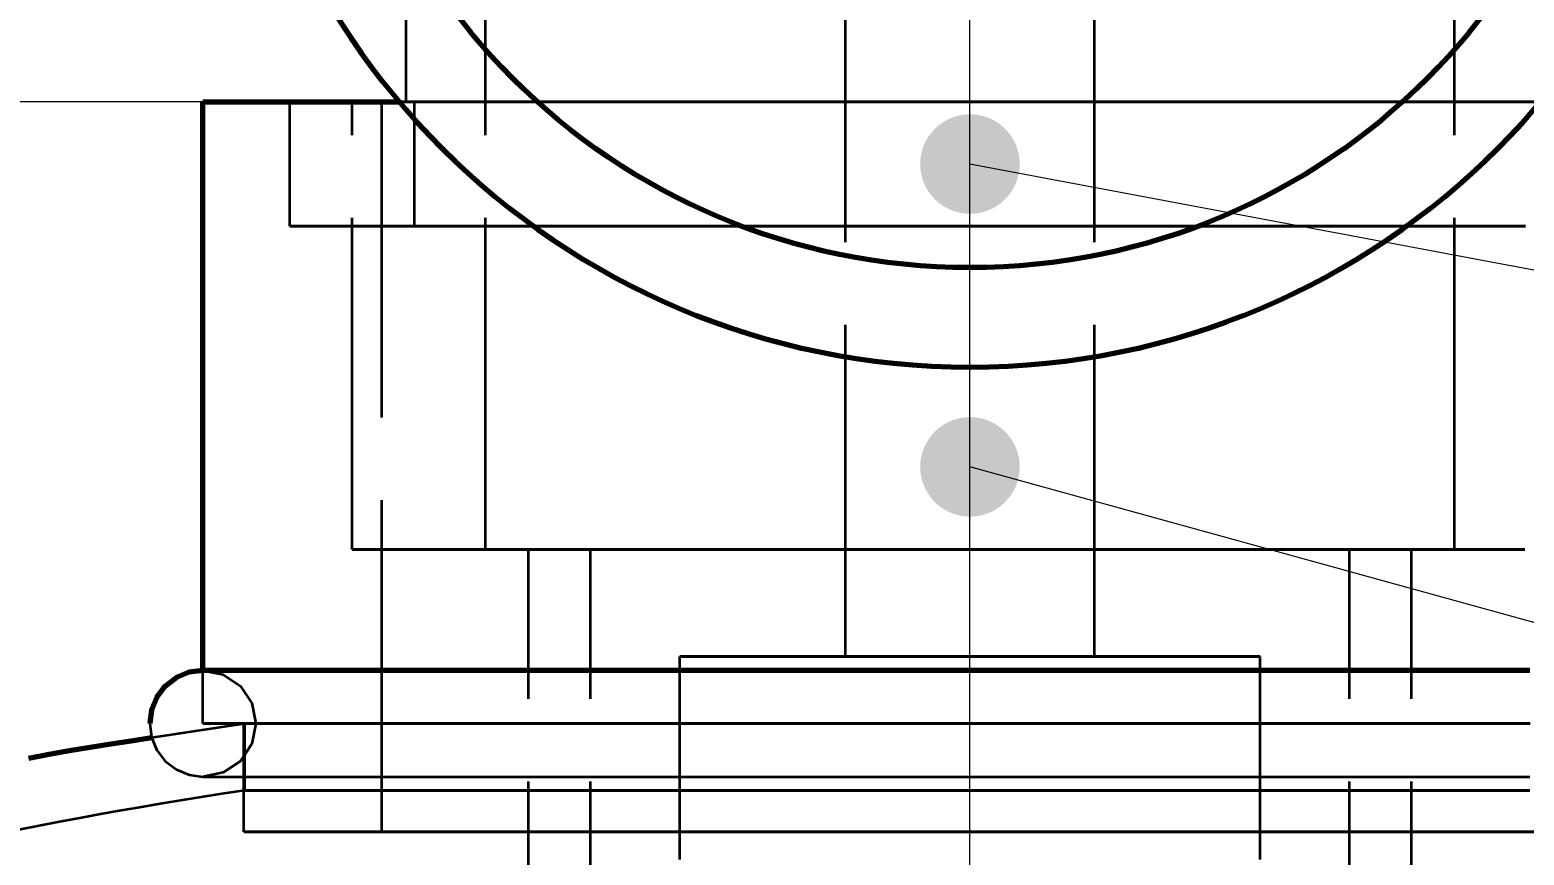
# Model space of a CAD drawing. Header units: millimetres. Extents: x 0 to 2382, y 0 to 420.
# Drawn here: x 147.84 to 165.85, y 339.13 to 349.09 of the extents above; entities that cross this region are included whole.
import ezdxf

# ---------------------------------------------------------------- set-up
doc = ezdxf.new("R2010")
doc.units = ezdxf.units.MM
doc.linetypes.add('IRAM-E-TRAZOS', pattern=[5, 4, -1])
doc.linetypes.add('IRAM-F-TRAZO-PUNTO', pattern=[20, 15, -2, 1, -2])
for name, color, linetype, lineweight in [('01-VISIBLE', 7, 'CONTINUOUS', 70), ('02-OCULTA', 4, 'IRAM-E-TRAZOS', 35), ('03-EJE', 1, 'IRAM-F-TRAZO-PUNTO', 18), ('04-COTA', 3, 'CONTINUOUS', 18), ('08-FINA', 5, 'CONTINUOUS', 18)]:
    doc.layers.add(name, color=color, linetype=linetype, lineweight=lineweight)
doc.styles.add('ISO3098', font='isocpeur.ttf')
doc.dimstyles.new('FLAMA-IRAM', dxfattribs={"dimtxt": 3.5, "dimasz": 3.5, "dimexe": 2, "dimexo": 1.5, "dimgap": 1, "dimtad": 1, "dimdec": 1, "dimtxsty": 'ISO3098', "dimblk": 'IRAM_FLECHA', "dimblk1": 'IRAM_FLECHA', "dimblk2": 'IRAM_FLECHA', "dimcen": 2.5, "dimclrd": 256, "dimclre": 256, "dimclrt": 256, "dimazin": 3, "dimtfac": 1, "dimtmove": 0, "dimatfit": 3, "dimlwd": 18, "dimlwe": 18})

# ---------------------------------------------------------------- blocks, each defined once
blk = doc.blocks.new('IRAM_FLECHA')
blk.add_solid([(0, 0), (-1, 0.125), (-1, -0.125)])

msp = doc.modelspace()

# ---------------------------------------------------------------- hatches: boundary and pattern name
at = {"layer": '08-FINA'}
h = msp.add_hatch(color=7, dxfattribs=at)
h.dxf.hatch_style = 1
edge = h.paths.add_edge_path()
edge.add_arc((159.172, 347.471), 0.6, 0, 360)
h = msp.add_hatch(color=7, dxfattribs=at)
h.dxf.hatch_style = 1
edge = h.paths.add_edge_path()
edge.add_arc((159.172, 343.818), 0.6, 0, 360)

# ---------------------------------------------------------------- linework, layer by layer
at = {"layer": '01-VISIBLE'}
msp.add_line((149.922, 341.361), (149.922, 348.221), dxfattribs=at)
for points in [[(149.922, 348.221), (150.185, 348.221), (150.448, 348.221), (150.711, 348.221), (150.974, 348.221), (151.237, 348.221), (151.5, 348.221), (151.764, 348.221), (152.027, 348.221), (152.29, 348.221)], [(149.922, 341.361), (149.756, 341.34), (149.602, 341.276), (149.469, 341.174), (149.367, 341.041), (149.303, 340.887), (149.282, 340.721)], [(149.922, 341.361), (149.922, 341.361), (149.922, 341.361), (149.922, 341.361), (149.922, 341.361), (149.922, 341.361), (149.922, 341.361)], [(165.922, 341.361), (165.672, 341.361), (165.422, 341.361), (165.172, 341.361), (164.922, 341.361), (164.672, 341.361), (164.422, 341.361), (164.172, 341.361), (163.922, 341.361), (163.672, 341.361), (163.422, 341.361), (163.172, 341.361), (162.922, 341.361), (162.672, 341.361), (162.422, 341.361), (162.172, 341.361), (161.922, 341.361), (161.672, 341.361), (161.422, 341.361), (161.172, 341.361), (160.922, 341.361), (160.672, 341.361), (160.422, 341.361), (160.172, 341.361), (159.922, 341.361), (159.672, 341.361), (159.422, 341.361), (159.172, 341.361), (158.922, 341.361), (158.672, 341.361), (158.422, 341.361), (158.172, 341.361), (157.922, 341.361), (157.672, 341.361), (157.422, 341.361), (157.172, 341.361), (156.922, 341.361), (156.672, 341.361), (156.422, 341.361), (156.172, 341.361), (155.922, 341.361), (155.672, 341.361), (155.422, 341.361), (155.172, 341.361), (154.922, 341.361), (154.672, 341.361), (154.422, 341.361), (154.172, 341.361), (153.922, 341.361), (153.672, 341.361), (153.422, 341.361), (153.172, 341.361), (152.922, 341.361), (152.672, 341.361), (152.422, 341.361), (152.172, 341.361), (151.922, 341.361), (151.672, 341.361), (151.422, 341.361), (151.172, 341.361), (150.922, 341.361), (150.672, 341.361), (150.422, 341.361), (150.172, 341.361), (149.922, 341.361)], [(147.823, 340.305), (148.069, 340.353), (148.315, 340.396), (148.562, 340.437), (148.81, 340.476), (149.057, 340.515), (149.304, 340.553)]]:
    msp.add_lwpolyline(points, dxfattribs=at)
msp.add_circle((159.172, 354.021), 7.8, dxfattribs=at)
for start, end in [(90, -90), (-90, 90)]:
    msp.add_arc((159.172, 354.021), 9, start, end, dxfattribs=at)
at = {"layer": '02-OCULTA'}
for p, q in [((157.672, 341.53), (157.672, 356.88)), ((160.672, 341.53), (160.672, 356.88)), ((152.372, 348.221), (152.372, 350.271)), ((153.328, 348.221), (153.328, 350.271)), ((165.016, 348.221), (165.016, 350.271)), ((150.972, 346.721), (150.972, 348.221)), ((151.722, 342.821), (151.722, 348.221)), ((152.078, 339.415), (152.078, 348.221)), ((152.472, 346.721), (152.472, 348.221)), ((153.328, 342.821), (153.328, 348.221)), ((165.016, 342.821), (165.016, 348.221)), ((153.847, 166.021), (153.847, 342.821)), ((154.597, 166.021), (154.597, 342.821)), ((163.747, 166.021), (163.747, 342.821)), ((164.497, 166.021), (164.497, 342.821)), ((155.672, 339.08), (155.672, 341.53)), ((162.672, 339.08), (162.672, 341.53)), ((149.922, 340.721), (149.922, 341.361)), ((150.417, 339.415), (150.417, 340.721)), ((150.422, 340.721), (150.422, 339.915))]:
    msp.add_line(p, q, dxfattribs=at)
for points in [[(165.922, 348.221), (165.672, 348.221), (165.422, 348.221), (165.172, 348.221), (164.922, 348.221), (164.672, 348.221), (164.422, 348.221), (164.172, 348.221), (163.922, 348.221), (163.672, 348.221), (163.422, 348.221), (163.172, 348.221), (162.922, 348.221), (162.672, 348.221), (162.422, 348.221), (162.172, 348.221), (161.922, 348.221), (161.672, 348.221), (161.422, 348.221), (161.172, 348.221), (160.922, 348.221), (160.672, 348.221), (160.422, 348.221), (160.172, 348.221), (159.922, 348.221), (159.672, 348.221), (159.422, 348.221), (159.172, 348.221), (158.922, 348.221), (158.672, 348.221), (158.422, 348.221), (158.172, 348.221), (157.922, 348.221), (157.672, 348.221), (157.422, 348.221), (157.172, 348.221), (156.922, 348.221), (156.672, 348.221), (156.422, 348.221), (156.172, 348.221), (155.922, 348.221), (155.672, 348.221), (155.422, 348.221), (155.172, 348.221), (154.922, 348.221), (154.672, 348.221), (154.422, 348.221), (154.172, 348.221), (153.922, 348.221), (153.672, 348.221), (153.422, 348.221), (153.172, 348.221), (152.922, 348.221), (152.672, 348.221), (152.422, 348.221), (152.172, 348.221), (151.922, 348.221), (151.672, 348.221), (151.422, 348.221), (151.172, 348.221), (150.922, 348.221), (150.672, 348.221), (150.422, 348.221), (150.172, 348.221), (149.922, 348.221)], [(165.858, 348.221), (165.606, 348.221), (165.353, 348.221), (165.101, 348.221), (164.849, 348.221), (164.596, 348.221), (164.344, 348.221), (164.092, 348.221), (163.839, 348.221), (163.587, 348.221), (163.335, 348.221), (163.082, 348.221), (162.83, 348.221), (162.578, 348.221), (162.326, 348.221), (162.073, 348.221), (161.821, 348.221), (161.569, 348.221), (161.316, 348.221), (161.064, 348.221), (160.812, 348.221), (160.559, 348.221), (160.307, 348.221), (160.055, 348.221), (159.802, 348.221), (159.55, 348.221), (159.298, 348.221), (159.046, 348.221), (158.793, 348.221), (158.541, 348.221), (158.289, 348.221), (158.036, 348.221), (157.784, 348.221), (157.532, 348.221), (157.279, 348.221), (157.027, 348.221), (156.775, 348.221), (156.522, 348.221), (156.27, 348.221), (156.018, 348.221), (155.766, 348.221), (155.513, 348.221), (155.261, 348.221), (155.009, 348.221), (154.756, 348.221), (154.504, 348.221), (154.252, 348.221), (153.999, 348.221), (153.747, 348.221), (153.495, 348.221), (153.242, 348.221), (152.99, 348.221), (152.738, 348.221), (152.486, 348.221), (152.233, 348.221), (151.981, 348.221), (151.729, 348.221), (151.476, 348.221), (151.224, 348.221), (150.972, 348.221)], [(150.972, 348.221), (151.224, 348.221), (151.476, 348.221), (151.729, 348.221), (151.981, 348.221), (152.233, 348.221), (152.486, 348.221), (152.738, 348.221), (152.99, 348.221), (153.242, 348.221), (153.495, 348.221), (153.747, 348.221), (153.999, 348.221), (154.252, 348.221), (154.504, 348.221), (154.756, 348.221), (155.009, 348.221), (155.261, 348.221), (155.513, 348.221), (155.766, 348.221), (156.018, 348.221), (156.27, 348.221), (156.522, 348.221), (156.775, 348.221), (157.027, 348.221), (157.279, 348.221), (157.532, 348.221), (157.784, 348.221), (158.036, 348.221), (158.289, 348.221), (158.541, 348.221), (158.793, 348.221), (159.046, 348.221), (159.298, 348.221), (159.55, 348.221), (159.802, 348.221), (160.055, 348.221), (160.307, 348.221), (160.559, 348.221), (160.812, 348.221), (161.064, 348.221), (161.316, 348.221), (161.569, 348.221), (161.821, 348.221), (162.073, 348.221), (162.326, 348.221), (162.578, 348.221), (162.83, 348.221), (163.082, 348.221), (163.335, 348.221), (163.587, 348.221), (163.839, 348.221), (164.092, 348.221), (164.344, 348.221), (164.596, 348.221), (164.849, 348.221), (165.101, 348.221), (165.353, 348.221), (165.606, 348.221), (165.858, 348.221)], [(165.864, 348.221), (165.611, 348.221), (165.359, 348.221), (165.106, 348.221), (164.854, 348.221), (164.601, 348.221), (164.349, 348.221), (164.096, 348.221), (163.844, 348.221), (163.591, 348.221), (163.339, 348.221), (163.086, 348.221), (162.834, 348.221), (162.581, 348.221), (162.328, 348.221), (162.076, 348.221), (161.823, 348.221), (161.571, 348.221), (161.318, 348.221), (161.066, 348.221), (160.813, 348.221), (160.561, 348.221), (160.308, 348.221), (160.056, 348.221), (159.803, 348.221), (159.55, 348.221), (159.298, 348.221), (159.045, 348.221), (158.793, 348.221), (158.54, 348.221), (158.288, 348.221), (158.035, 348.221), (157.783, 348.221), (157.53, 348.221), (157.278, 348.221), (157.025, 348.221), (156.773, 348.221), (156.52, 348.221), (156.267, 348.221), (156.015, 348.221), (155.762, 348.221), (155.51, 348.221), (155.257, 348.221), (155.005, 348.221), (154.752, 348.221), (154.5, 348.221), (154.247, 348.221), (153.995, 348.221), (153.742, 348.221), (153.489, 348.221), (153.237, 348.221), (152.984, 348.221), (152.732, 348.221), (152.479, 348.221), (152.227, 348.221), (151.974, 348.221), (151.722, 348.221)], [(151.722, 348.221), (151.974, 348.221), (152.227, 348.221), (152.479, 348.221), (152.732, 348.221), (152.984, 348.221), (153.237, 348.221), (153.489, 348.221), (153.742, 348.221), (153.995, 348.221), (154.247, 348.221), (154.5, 348.221), (154.752, 348.221), (155.005, 348.221), (155.257, 348.221), (155.51, 348.221), (155.762, 348.221), (156.015, 348.221), (156.267, 348.221), (156.52, 348.221), (156.773, 348.221), (157.025, 348.221), (157.278, 348.221), (157.53, 348.221), (157.783, 348.221), (158.035, 348.221), (158.288, 348.221), (158.54, 348.221), (158.793, 348.221), (159.045, 348.221), (159.298, 348.221), (159.55, 348.221), (159.803, 348.221), (160.056, 348.221), (160.308, 348.221), (160.561, 348.221), (160.813, 348.221), (161.066, 348.221), (161.318, 348.221), (161.571, 348.221), (161.823, 348.221), (162.076, 348.221), (162.328, 348.221), (162.581, 348.221), (162.834, 348.221), (163.086, 348.221), (163.339, 348.221), (163.591, 348.221), (163.844, 348.221), (164.096, 348.221), (164.349, 348.221), (164.601, 348.221), (164.854, 348.221), (165.106, 348.221), (165.359, 348.221), (165.611, 348.221), (165.864, 348.221)], [(166.012, 348.221), (165.759, 348.221), (165.506, 348.221), (165.252, 348.221), (164.999, 348.221), (164.746, 348.221), (164.492, 348.221), (164.239, 348.221), (163.985, 348.221), (163.732, 348.221), (163.479, 348.221), (163.225, 348.221), (162.972, 348.221), (162.719, 348.221), (162.465, 348.221), (162.212, 348.221), (161.959, 348.221), (161.705, 348.221), (161.452, 348.221), (161.199, 348.221), (160.945, 348.221), (160.692, 348.221), (160.438, 348.221), (160.185, 348.221), (159.932, 348.221), (159.678, 348.221), (159.425, 348.221), (159.172, 348.221), (158.918, 348.221), (158.665, 348.221), (158.412, 348.221), (158.158, 348.221), (157.905, 348.221), (157.652, 348.221), (157.398, 348.221), (157.145, 348.221), (156.891, 348.221), (156.638, 348.221), (156.385, 348.221), (156.131, 348.221), (155.878, 348.221), (155.625, 348.221), (155.371, 348.221), (155.118, 348.221), (154.865, 348.221), (154.611, 348.221), (154.358, 348.221), (154.105, 348.221), (153.851, 348.221), (153.598, 348.221), (153.344, 348.221), (153.091, 348.221), (152.838, 348.221), (152.584, 348.221), (152.331, 348.221), (152.078, 348.221)], [(152.078, 348.221), (152.331, 348.221), (152.584, 348.221), (152.838, 348.221), (153.091, 348.221), (153.344, 348.221), (153.598, 348.221), (153.851, 348.221), (154.105, 348.221), (154.358, 348.221), (154.611, 348.221), (154.865, 348.221), (155.118, 348.221), (155.371, 348.221), (155.625, 348.221), (155.878, 348.221), (156.131, 348.221), (156.385, 348.221), (156.638, 348.221), (156.891, 348.221), (157.145, 348.221), (157.398, 348.221), (157.652, 348.221), (157.905, 348.221), (158.158, 348.221), (158.412, 348.221), (158.665, 348.221), (158.918, 348.221), (159.172, 348.221), (159.425, 348.221), (159.678, 348.221), (159.932, 348.221), (160.185, 348.221), (160.438, 348.221), (160.692, 348.221), (160.945, 348.221), (161.199, 348.221), (161.452, 348.221), (161.705, 348.221), (161.959, 348.221), (162.212, 348.221), (162.465, 348.221), (162.719, 348.221), (162.972, 348.221), (163.225, 348.221), (163.479, 348.221), (163.732, 348.221), (163.985, 348.221), (164.239, 348.221), (164.492, 348.221), (164.746, 348.221), (164.999, 348.221), (165.252, 348.221), (165.506, 348.221), (165.759, 348.221), (166.012, 348.221)], [(152.29, 348.221), (152.54, 348.221), (152.79, 348.221), (153.041, 348.221), (153.291, 348.221), (153.541, 348.221), (153.791, 348.221), (154.042, 348.221), (154.292, 348.221), (154.542, 348.221), (154.792, 348.221), (155.043, 348.221), (155.293, 348.221), (155.543, 348.221), (155.793, 348.221), (156.044, 348.221), (156.294, 348.221), (156.544, 348.221), (156.794, 348.221), (157.045, 348.221), (157.295, 348.221), (157.545, 348.221), (157.795, 348.221), (158.046, 348.221), (158.296, 348.221), (158.546, 348.221), (158.796, 348.221), (159.047, 348.221), (159.297, 348.221), (159.547, 348.221), (159.797, 348.221), (160.048, 348.221), (160.298, 348.221), (160.548, 348.221), (160.798, 348.221), (161.049, 348.221), (161.299, 348.221), (161.549, 348.221), (161.799, 348.221), (162.05, 348.221), (162.3, 348.221), (162.55, 348.221), (162.8, 348.221), (163.051, 348.221), (163.301, 348.221), (163.551, 348.221), (163.801, 348.221), (164.052, 348.221), (164.302, 348.221), (164.552, 348.221), (164.802, 348.221), (165.053, 348.221), (165.303, 348.221), (165.553, 348.221), (165.803, 348.221), (166.054, 348.221)], [(165.972, 348.221), (165.72, 348.221), (165.468, 348.221), (165.216, 348.221), (164.964, 348.221), (164.712, 348.221), (164.461, 348.221), (164.209, 348.221), (163.957, 348.221), (163.705, 348.221), (163.453, 348.221), (163.201, 348.221), (162.949, 348.221), (162.698, 348.221), (162.446, 348.221), (162.194, 348.221), (161.942, 348.221), (161.69, 348.221), (161.438, 348.221), (161.186, 348.221), (160.935, 348.221), (160.683, 348.221), (160.431, 348.221), (160.179, 348.221), (159.927, 348.221), (159.675, 348.221), (159.424, 348.221), (159.172, 348.221), (158.92, 348.221), (158.668, 348.221), (158.416, 348.221), (158.164, 348.221), (157.912, 348.221), (157.661, 348.221), (157.409, 348.221), (157.157, 348.221), (156.905, 348.221), (156.653, 348.221), (156.401, 348.221), (156.149, 348.221), (155.898, 348.221), (155.646, 348.221), (155.394, 348.221), (155.142, 348.221), (154.89, 348.221), (154.638, 348.221), (154.386, 348.221), (154.135, 348.221), (153.883, 348.221), (153.631, 348.221), (153.379, 348.221), (153.127, 348.221), (152.875, 348.221), (152.624, 348.221), (152.372, 348.221)], [(152.372, 348.221), (152.624, 348.221), (152.875, 348.221), (153.127, 348.221), (153.379, 348.221), (153.631, 348.221), (153.883, 348.221), (154.135, 348.221), (154.386, 348.221), (154.638, 348.221), (154.89, 348.221), (155.142, 348.221), (155.394, 348.221), (155.646, 348.221), (155.898, 348.221), (156.149, 348.221), (156.401, 348.221), (156.653, 348.221), (156.905, 348.221), (157.157, 348.221), (157.409, 348.221), (157.661, 348.221), (157.912, 348.221), (158.164, 348.221), (158.416, 348.221), (158.668, 348.221), (158.92, 348.221), (159.172, 348.221), (159.424, 348.221), (159.675, 348.221), (159.927, 348.221), (160.179, 348.221), (160.431, 348.221), (160.683, 348.221), (160.935, 348.221), (161.186, 348.221), (161.438, 348.221), (161.69, 348.221), (161.942, 348.221), (162.194, 348.221), (162.446, 348.221), (162.698, 348.221), (162.949, 348.221), (163.201, 348.221), (163.453, 348.221), (163.705, 348.221), (163.957, 348.221), (164.209, 348.221), (164.461, 348.221), (164.712, 348.221), (164.964, 348.221), (165.216, 348.221), (165.468, 348.221), (165.72, 348.221), (165.972, 348.221)], [(165.872, 348.221), (165.619, 348.221), (165.366, 348.221), (165.113, 348.221), (164.86, 348.221), (164.608, 348.221), (164.355, 348.221), (164.102, 348.221), (163.849, 348.221), (163.596, 348.221), (163.343, 348.221), (163.091, 348.221), (162.838, 348.221), (162.585, 348.221), (162.332, 348.221), (162.079, 348.221), (161.826, 348.221), (161.574, 348.221), (161.321, 348.221), (161.068, 348.221), (160.815, 348.221), (160.562, 348.221), (160.309, 348.221), (160.057, 348.221), (159.804, 348.221), (159.551, 348.221), (159.298, 348.221), (159.045, 348.221), (158.792, 348.221), (158.54, 348.221), (158.287, 348.221), (158.034, 348.221), (157.781, 348.221), (157.528, 348.221), (157.275, 348.221), (157.023, 348.221), (156.77, 348.221), (156.517, 348.221), (156.264, 348.221), (156.011, 348.221), (155.758, 348.221), (155.506, 348.221), (155.253, 348.221), (155, 348.221), (154.747, 348.221), (154.494, 348.221), (154.241, 348.221), (153.989, 348.221), (153.736, 348.221), (153.483, 348.221), (153.23, 348.221), (152.977, 348.221), (152.724, 348.221), (152.472, 348.221)], [(152.472, 348.221), (152.724, 348.221), (152.977, 348.221), (153.23, 348.221), (153.483, 348.221), (153.736, 348.221), (153.989, 348.221), (154.241, 348.221), (154.494, 348.221), (154.747, 348.221), (155, 348.221), (155.253, 348.221), (155.506, 348.221), (155.758, 348.221), (156.011, 348.221), (156.264, 348.221), (156.517, 348.221), (156.77, 348.221), (157.023, 348.221), (157.275, 348.221), (157.528, 348.221), (157.781, 348.221), (158.034, 348.221), (158.287, 348.221), (158.54, 348.221), (158.792, 348.221), (159.045, 348.221), (159.298, 348.221), (159.551, 348.221), (159.804, 348.221), (160.057, 348.221), (160.309, 348.221), (160.562, 348.221), (160.815, 348.221), (161.068, 348.221), (161.321, 348.221), (161.574, 348.221), (161.826, 348.221), (162.079, 348.221), (162.332, 348.221), (162.585, 348.221), (162.838, 348.221), (163.091, 348.221), (163.343, 348.221), (163.596, 348.221), (163.849, 348.221), (164.102, 348.221), (164.355, 348.221), (164.608, 348.221), (164.86, 348.221), (165.113, 348.221), (165.366, 348.221), (165.619, 348.221), (165.872, 348.221)], [(165.016, 348.221), (164.762, 348.221), (164.507, 348.221), (164.253, 348.221), (163.999, 348.221), (163.745, 348.221), (163.491, 348.221), (163.237, 348.221), (162.983, 348.221), (162.729, 348.221), (162.475, 348.221), (162.221, 348.221), (161.967, 348.221), (161.713, 348.221), (161.458, 348.221), (161.204, 348.221), (160.95, 348.221), (160.696, 348.221), (160.442, 348.221), (160.188, 348.221), (159.934, 348.221), (159.68, 348.221), (159.426, 348.221), (159.172, 348.221), (158.918, 348.221), (158.663, 348.221), (158.409, 348.221), (158.155, 348.221), (157.901, 348.221), (157.647, 348.221), (157.393, 348.221), (157.139, 348.221), (156.885, 348.221), (156.631, 348.221), (156.377, 348.221), (156.123, 348.221), (155.869, 348.221), (155.614, 348.221), (155.36, 348.221), (155.106, 348.221), (154.852, 348.221), (154.598, 348.221), (154.344, 348.221), (154.09, 348.221), (153.836, 348.221), (153.582, 348.221), (153.328, 348.221)], [(153.328, 348.221), (153.582, 348.221), (153.836, 348.221), (154.09, 348.221), (154.344, 348.221), (154.598, 348.221), (154.852, 348.221), (155.106, 348.221), (155.36, 348.221), (155.614, 348.221), (155.869, 348.221), (156.123, 348.221), (156.377, 348.221), (156.631, 348.221), (156.885, 348.221), (157.139, 348.221), (157.393, 348.221), (157.647, 348.221), (157.901, 348.221), (158.155, 348.221), (158.409, 348.221), (158.663, 348.221), (158.918, 348.221), (159.172, 348.221), (159.426, 348.221), (159.68, 348.221), (159.934, 348.221), (160.188, 348.221), (160.442, 348.221), (160.696, 348.221), (160.95, 348.221), (161.204, 348.221), (161.458, 348.221), (161.713, 348.221), (161.967, 348.221), (162.221, 348.221), (162.475, 348.221), (162.729, 348.221), (162.983, 348.221), (163.237, 348.221), (163.491, 348.221), (163.745, 348.221), (163.999, 348.221), (164.253, 348.221), (164.507, 348.221), (164.762, 348.221), (165.016, 348.221)], [(165.016, 348.221), (164.762, 348.221), (164.507, 348.221), (164.253, 348.221), (163.999, 348.221), (163.745, 348.221), (163.491, 348.221), (163.237, 348.221), (162.983, 348.221), (162.729, 348.221), (162.475, 348.221), (162.221, 348.221), (161.967, 348.221), (161.713, 348.221), (161.458, 348.221), (161.204, 348.221), (160.95, 348.221), (160.696, 348.221), (160.442, 348.221), (160.188, 348.221), (159.934, 348.221), (159.68, 348.221), (159.426, 348.221), (159.172, 348.221), (158.918, 348.221), (158.663, 348.221), (158.409, 348.221), (158.155, 348.221), (157.901, 348.221), (157.647, 348.221), (157.393, 348.221), (157.139, 348.221), (156.885, 348.221), (156.631, 348.221), (156.377, 348.221), (156.123, 348.221), (155.869, 348.221), (155.614, 348.221), (155.36, 348.221), (155.106, 348.221), (154.852, 348.221), (154.598, 348.221), (154.344, 348.221), (154.09, 348.221), (153.836, 348.221), (153.582, 348.221), (153.328, 348.221)], [(153.328, 348.221), (153.582, 348.221), (153.836, 348.221), (154.09, 348.221), (154.344, 348.221), (154.598, 348.221), (154.852, 348.221), (155.106, 348.221), (155.36, 348.221), (155.614, 348.221), (155.869, 348.221), (156.123, 348.221), (156.377, 348.221), (156.631, 348.221), (156.885, 348.221), (157.139, 348.221), (157.393, 348.221), (157.647, 348.221), (157.901, 348.221), (158.155, 348.221), (158.409, 348.221), (158.663, 348.221), (158.918, 348.221), (159.172, 348.221), (159.426, 348.221), (159.68, 348.221), (159.934, 348.221), (160.188, 348.221), (160.442, 348.221), (160.696, 348.221), (160.95, 348.221), (161.204, 348.221), (161.458, 348.221), (161.713, 348.221), (161.967, 348.221), (162.221, 348.221), (162.475, 348.221), (162.729, 348.221), (162.983, 348.221), (163.237, 348.221), (163.491, 348.221), (163.745, 348.221), (163.999, 348.221), (164.253, 348.221), (164.507, 348.221), (164.762, 348.221), (165.016, 348.221)], [(165.858, 346.721), (165.606, 346.721), (165.353, 346.721), (165.101, 346.721), (164.849, 346.721), (164.596, 346.721), (164.344, 346.721), (164.092, 346.721), (163.839, 346.721), (163.587, 346.721), (163.335, 346.721), (163.082, 346.721), (162.83, 346.721), (162.578, 346.721), (162.326, 346.721), (162.073, 346.721), (161.821, 346.721), (161.569, 346.721), (161.316, 346.721), (161.064, 346.721), (160.812, 346.721), (160.559, 346.721), (160.307, 346.721), (160.055, 346.721), (159.802, 346.721), (159.55, 346.721), (159.298, 346.721), (159.046, 346.721), (158.793, 346.721), (158.541, 346.721), (158.289, 346.721), (158.036, 346.721), (157.784, 346.721), (157.532, 346.721), (157.279, 346.721), (157.027, 346.721), (156.775, 346.721), (156.522, 346.721), (156.27, 346.721), (156.018, 346.721), (155.766, 346.721), (155.513, 346.721), (155.261, 346.721), (155.009, 346.721), (154.756, 346.721), (154.504, 346.721), (154.252, 346.721), (153.999, 346.721), (153.747, 346.721), (153.495, 346.721), (153.242, 346.721), (152.99, 346.721), (152.738, 346.721), (152.486, 346.721), (152.233, 346.721), (151.981, 346.721), (151.729, 346.721), (151.476, 346.721), (151.224, 346.721), (150.972, 346.721)], [(150.972, 346.721), (151.224, 346.721), (151.476, 346.721), (151.729, 346.721), (151.981, 346.721), (152.233, 346.721), (152.486, 346.721), (152.738, 346.721), (152.99, 346.721), (153.242, 346.721), (153.495, 346.721), (153.747, 346.721), (153.999, 346.721), (154.252, 346.721), (154.504, 346.721), (154.756, 346.721), (155.009, 346.721), (155.261, 346.721), (155.513, 346.721), (155.766, 346.721), (156.018, 346.721), (156.27, 346.721), (156.522, 346.721), (156.775, 346.721), (157.027, 346.721), (157.279, 346.721), (157.532, 346.721), (157.784, 346.721), (158.036, 346.721), (158.289, 346.721), (158.541, 346.721), (158.793, 346.721), (159.046, 346.721), (159.298, 346.721), (159.55, 346.721), (159.802, 346.721), (160.055, 346.721), (160.307, 346.721), (160.559, 346.721), (160.812, 346.721), (161.064, 346.721), (161.316, 346.721), (161.569, 346.721), (161.821, 346.721), (162.073, 346.721), (162.326, 346.721), (162.578, 346.721), (162.83, 346.721), (163.082, 346.721), (163.335, 346.721), (163.587, 346.721), (163.839, 346.721), (164.092, 346.721), (164.344, 346.721), (164.596, 346.721), (164.849, 346.721), (165.101, 346.721), (165.353, 346.721), (165.606, 346.721), (165.858, 346.721)], [(165.872, 346.721), (165.619, 346.721), (165.366, 346.721), (165.113, 346.721), (164.86, 346.721), (164.608, 346.721), (164.355, 346.721), (164.102, 346.721), (163.849, 346.721), (163.596, 346.721), (163.343, 346.721), (163.091, 346.721), (162.838, 346.721), (162.585, 346.721), (162.332, 346.721), (162.079, 346.721), (161.826, 346.721), (161.574, 346.721), (161.321, 346.721), (161.068, 346.721), (160.815, 346.721), (160.562, 346.721), (160.309, 346.721), (160.057, 346.721), (159.804, 346.721), (159.551, 346.721), (159.298, 346.721), (159.045, 346.721), (158.792, 346.721), (158.54, 346.721), (158.287, 346.721), (158.034, 346.721), (157.781, 346.721), (157.528, 346.721), (157.275, 346.721), (157.023, 346.721), (156.77, 346.721), (156.517, 346.721), (156.264, 346.721), (156.011, 346.721), (155.758, 346.721), (155.506, 346.721), (155.253, 346.721), (155, 346.721), (154.747, 346.721), (154.494, 346.721), (154.241, 346.721), (153.989, 346.721), (153.736, 346.721), (153.483, 346.721), (153.23, 346.721), (152.977, 346.721), (152.724, 346.721), (152.472, 346.721)], [(152.472, 346.721), (152.724, 346.721), (152.977, 346.721), (153.23, 346.721), (153.483, 346.721), (153.736, 346.721), (153.989, 346.721), (154.241, 346.721), (154.494, 346.721), (154.747, 346.721), (155, 346.721), (155.253, 346.721), (155.506, 346.721), (155.758, 346.721), (156.011, 346.721), (156.264, 346.721), (156.517, 346.721), (156.77, 346.721), (157.023, 346.721), (157.275, 346.721), (157.528, 346.721), (157.781, 346.721), (158.034, 346.721), (158.287, 346.721), (158.54, 346.721), (158.792, 346.721), (159.045, 346.721), (159.298, 346.721), (159.551, 346.721), (159.804, 346.721), (160.057, 346.721), (160.309, 346.721), (160.562, 346.721), (160.815, 346.721), (161.068, 346.721), (161.321, 346.721), (161.574, 346.721), (161.826, 346.721), (162.079, 346.721), (162.332, 346.721), (162.585, 346.721), (162.838, 346.721), (163.091, 346.721), (163.343, 346.721), (163.596, 346.721), (163.849, 346.721), (164.102, 346.721), (164.355, 346.721), (164.608, 346.721), (164.86, 346.721), (165.113, 346.721), (165.366, 346.721), (165.619, 346.721), (165.872, 346.721)], [(165.864, 342.821), (165.611, 342.821), (165.359, 342.821), (165.106, 342.821), (164.854, 342.821), (164.601, 342.821), (164.349, 342.821), (164.096, 342.821), (163.844, 342.821), (163.591, 342.821), (163.339, 342.821), (163.086, 342.821), (162.834, 342.821), (162.581, 342.821), (162.328, 342.821), (162.076, 342.821), (161.823, 342.821), (161.571, 342.821), (161.318, 342.821), (161.066, 342.821), (160.813, 342.821), (160.561, 342.821), (160.308, 342.821), (160.056, 342.821), (159.803, 342.821), (159.55, 342.821), (159.298, 342.821), (159.045, 342.821), (158.793, 342.821), (158.54, 342.821), (158.288, 342.821), (158.035, 342.821), (157.783, 342.821), (157.53, 342.821), (157.278, 342.821), (157.025, 342.821), (156.773, 342.821), (156.52, 342.821), (156.267, 342.821), (156.015, 342.821), (155.762, 342.821), (155.51, 342.821), (155.257, 342.821), (155.005, 342.821), (154.752, 342.821), (154.5, 342.821), (154.247, 342.821), (153.995, 342.821), (153.742, 342.821), (153.489, 342.821), (153.237, 342.821), (152.984, 342.821), (152.732, 342.821), (152.479, 342.821), (152.227, 342.821), (151.974, 342.821), (151.722, 342.821)], [(151.722, 342.821), (151.974, 342.821), (152.227, 342.821), (152.479, 342.821), (152.732, 342.821), (152.984, 342.821), (153.237, 342.821), (153.489, 342.821), (153.742, 342.821), (153.995, 342.821), (154.247, 342.821), (154.5, 342.821), (154.752, 342.821), (155.005, 342.821), (155.257, 342.821), (155.51, 342.821), (155.762, 342.821), (156.015, 342.821), (156.267, 342.821), (156.52, 342.821), (156.773, 342.821), (157.025, 342.821), (157.278, 342.821), (157.53, 342.821), (157.783, 342.821), (158.035, 342.821), (158.288, 342.821), (158.54, 342.821), (158.793, 342.821), (159.045, 342.821), (159.298, 342.821), (159.55, 342.821), (159.803, 342.821), (160.056, 342.821), (160.308, 342.821), (160.561, 342.821), (160.813, 342.821), (161.066, 342.821), (161.318, 342.821), (161.571, 342.821), (161.823, 342.821), (162.076, 342.821), (162.328, 342.821), (162.581, 342.821), (162.834, 342.821), (163.086, 342.821), (163.339, 342.821), (163.591, 342.821), (163.844, 342.821), (164.096, 342.821), (164.349, 342.821), (164.601, 342.821), (164.854, 342.821), (165.106, 342.821), (165.359, 342.821), (165.611, 342.821), (165.864, 342.821)], [(165.016, 342.821), (164.762, 342.821), (164.507, 342.821), (164.253, 342.821), (163.999, 342.821), (163.745, 342.821), (163.491, 342.821), (163.237, 342.821), (162.983, 342.821), (162.729, 342.821), (162.475, 342.821), (162.221, 342.821), (161.967, 342.821), (161.713, 342.821), (161.458, 342.821), (161.204, 342.821), (160.95, 342.821), (160.696, 342.821), (160.442, 342.821), (160.188, 342.821), (159.934, 342.821), (159.68, 342.821), (159.426, 342.821), (159.172, 342.821), (158.918, 342.821), (158.663, 342.821), (158.409, 342.821), (158.155, 342.821), (157.901, 342.821), (157.647, 342.821), (157.393, 342.821), (157.139, 342.821), (156.885, 342.821), (156.631, 342.821), (156.377, 342.821), (156.123, 342.821), (155.869, 342.821), (155.614, 342.821), (155.36, 342.821), (155.106, 342.821), (154.852, 342.821), (154.598, 342.821), (154.344, 342.821), (154.09, 342.821), (153.836, 342.821), (153.582, 342.821), (153.328, 342.821)], [(153.328, 342.821), (153.582, 342.821), (153.836, 342.821), (154.09, 342.821), (154.344, 342.821), (154.598, 342.821), (154.852, 342.821), (155.106, 342.821), (155.36, 342.821), (155.614, 342.821), (155.869, 342.821), (156.123, 342.821), (156.377, 342.821), (156.631, 342.821), (156.885, 342.821), (157.139, 342.821), (157.393, 342.821), (157.647, 342.821), (157.901, 342.821), (158.155, 342.821), (158.409, 342.821), (158.663, 342.821), (158.918, 342.821), (159.172, 342.821), (159.426, 342.821), (159.68, 342.821), (159.934, 342.821), (160.188, 342.821), (160.442, 342.821), (160.696, 342.821), (160.95, 342.821), (161.204, 342.821), (161.458, 342.821), (161.713, 342.821), (161.967, 342.821), (162.221, 342.821), (162.475, 342.821), (162.729, 342.821), (162.983, 342.821), (163.237, 342.821), (163.491, 342.821), (163.745, 342.821), (163.999, 342.821), (164.253, 342.821), (164.507, 342.821), (164.762, 342.821), (165.016, 342.821)], [(164.497, 342.821), (164.243, 342.821), (163.99, 342.821), (163.736, 342.821), (163.482, 342.821), (163.229, 342.821), (162.975, 342.821), (162.722, 342.821), (162.468, 342.821), (162.215, 342.821), (161.961, 342.821), (161.707, 342.821), (161.454, 342.821), (161.2, 342.821), (160.947, 342.821), (160.693, 342.821), (160.44, 342.821), (160.186, 342.821), (159.932, 342.821), (159.679, 342.821), (159.425, 342.821), (159.172, 342.821), (158.918, 342.821), (158.665, 342.821), (158.411, 342.821), (158.157, 342.821), (157.904, 342.821), (157.65, 342.821), (157.397, 342.821), (157.143, 342.821), (156.89, 342.821), (156.636, 342.821), (156.382, 342.821), (156.129, 342.821), (155.875, 342.821), (155.622, 342.821), (155.368, 342.821), (155.115, 342.821), (154.861, 342.821), (154.607, 342.821), (154.354, 342.821), (154.1, 342.821), (153.847, 342.821)], [(153.847, 342.821), (154.1, 342.821), (154.354, 342.821), (154.607, 342.821), (154.861, 342.821), (155.115, 342.821), (155.368, 342.821), (155.622, 342.821), (155.875, 342.821), (156.129, 342.821), (156.382, 342.821), (156.636, 342.821), (156.89, 342.821), (157.143, 342.821), (157.397, 342.821), (157.65, 342.821), (157.904, 342.821), (158.157, 342.821), (158.411, 342.821), (158.665, 342.821), (158.918, 342.821), (159.172, 342.821), (159.425, 342.821), (159.679, 342.821), (159.932, 342.821), (160.186, 342.821), (160.44, 342.821), (160.693, 342.821), (160.947, 342.821), (161.2, 342.821), (161.454, 342.821), (161.707, 342.821), (161.961, 342.821), (162.215, 342.821), (162.468, 342.821), (162.722, 342.821), (162.975, 342.821), (163.229, 342.821), (163.482, 342.821), (163.736, 342.821), (163.99, 342.821), (164.243, 342.821), (164.497, 342.821)], [(163.747, 342.821), (163.492, 342.821), (163.238, 342.821), (162.984, 342.821), (162.73, 342.821), (162.476, 342.821), (162.222, 342.821), (161.967, 342.821), (161.713, 342.821), (161.459, 342.821), (161.205, 342.821), (160.951, 342.821), (160.697, 342.821), (160.442, 342.821), (160.188, 342.821), (159.934, 342.821), (159.68, 342.821), (159.426, 342.821), (159.172, 342.821), (158.917, 342.821), (158.663, 342.821), (158.409, 342.821), (158.155, 342.821), (157.901, 342.821), (157.647, 342.821), (157.392, 342.821), (157.138, 342.821), (156.884, 342.821), (156.63, 342.821), (156.376, 342.821), (156.122, 342.821), (155.867, 342.821), (155.613, 342.821), (155.359, 342.821), (155.105, 342.821), (154.851, 342.821), (154.597, 342.821)], [(154.597, 342.821), (154.851, 342.821), (155.105, 342.821), (155.359, 342.821), (155.613, 342.821), (155.867, 342.821), (156.122, 342.821), (156.376, 342.821), (156.63, 342.821), (156.884, 342.821), (157.138, 342.821), (157.392, 342.821), (157.647, 342.821), (157.901, 342.821), (158.155, 342.821), (158.409, 342.821), (158.663, 342.821), (158.917, 342.821), (159.172, 342.821), (159.426, 342.821), (159.68, 342.821), (159.934, 342.821), (160.188, 342.821), (160.442, 342.821), (160.697, 342.821), (160.951, 342.821), (161.205, 342.821), (161.459, 342.821), (161.713, 342.821), (161.967, 342.821), (162.222, 342.821), (162.476, 342.821), (162.73, 342.821), (162.984, 342.821), (163.238, 342.821), (163.492, 342.821), (163.747, 342.821)], [(162.672, 341.53), (162.422, 341.53), (162.172, 341.53), (161.922, 341.53), (161.672, 341.53), (161.422, 341.53), (161.172, 341.53), (160.922, 341.53), (160.672, 341.53), (160.422, 341.53), (160.172, 341.53), (159.922, 341.53), (159.672, 341.53), (159.422, 341.53), (159.172, 341.53), (158.922, 341.53), (158.672, 341.53), (158.422, 341.53), (158.172, 341.53), (157.922, 341.53), (157.672, 341.53), (157.422, 341.53), (157.172, 341.53), (156.922, 341.53), (156.672, 341.53), (156.422, 341.53), (156.172, 341.53), (155.922, 341.53), (155.672, 341.53)], [(155.672, 341.53), (155.922, 341.53), (156.172, 341.53), (156.422, 341.53), (156.672, 341.53), (156.922, 341.53), (157.172, 341.53), (157.422, 341.53), (157.672, 341.53), (157.922, 341.53), (158.172, 341.53), (158.422, 341.53), (158.672, 341.53), (158.922, 341.53), (159.172, 341.53), (159.422, 341.53), (159.672, 341.53), (159.922, 341.53), (160.172, 341.53), (160.422, 341.53), (160.672, 341.53), (160.922, 341.53), (161.172, 341.53), (161.422, 341.53), (161.672, 341.53), (161.922, 341.53), (162.172, 341.53), (162.422, 341.53), (162.672, 341.53)], [(160.672, 341.53), (160.422, 341.53), (160.172, 341.53), (159.922, 341.53), (159.672, 341.53), (159.422, 341.53), (159.172, 341.53), (158.922, 341.53), (158.672, 341.53), (158.422, 341.53), (158.172, 341.53), (157.922, 341.53), (157.672, 341.53)], [(157.672, 341.53), (157.922, 341.53), (158.172, 341.53), (158.422, 341.53), (158.672, 341.53), (158.922, 341.53), (159.172, 341.53), (159.422, 341.53), (159.672, 341.53), (159.922, 341.53), (160.172, 341.53), (160.422, 341.53), (160.672, 341.53)], [(165.922, 341.361), (165.672, 341.361), (165.422, 341.361), (165.172, 341.361), (164.922, 341.361), (164.672, 341.361), (164.422, 341.361), (164.172, 341.361), (163.922, 341.361), (163.672, 341.361), (163.422, 341.361), (163.172, 341.361), (162.922, 341.361), (162.672, 341.361), (162.422, 341.361), (162.172, 341.361), (161.922, 341.361), (161.672, 341.361), (161.422, 341.361), (161.172, 341.361), (160.922, 341.361), (160.672, 341.361), (160.422, 341.361), (160.172, 341.361), (159.922, 341.361), (159.672, 341.361), (159.422, 341.361), (159.172, 341.361), (158.922, 341.361), (158.672, 341.361), (158.422, 341.361), (158.172, 341.361), (157.922, 341.361), (157.672, 341.361), (157.422, 341.361), (157.172, 341.361), (156.922, 341.361), (156.672, 341.361), (156.422, 341.361), (156.172, 341.361), (155.922, 341.361), (155.672, 341.361), (155.422, 341.361), (155.172, 341.361), (154.922, 341.361), (154.672, 341.361), (154.422, 341.361), (154.172, 341.361), (153.922, 341.361), (153.672, 341.361), (153.422, 341.361), (153.172, 341.361), (152.922, 341.361), (152.672, 341.361), (152.422, 341.361), (152.172, 341.361), (151.922, 341.361), (151.672, 341.361), (151.422, 341.361), (151.172, 341.361), (150.922, 341.361), (150.672, 341.361), (150.422, 341.361), (150.172, 341.361), (149.922, 341.361)], [(149.922, 341.361), (150.167, 341.313), (150.374, 341.174), (150.513, 340.966), (150.562, 340.721), (150.513, 340.477), (150.374, 340.269), (150.167, 340.13), (149.922, 340.081)], [(149.282, 340.721), (149.303, 340.556), (149.367, 340.401), (149.469, 340.269), (149.602, 340.167), (149.756, 340.103), (149.922, 340.081)], [(149.304, 340.553), (149.49, 340.582), (149.677, 340.61), (149.863, 340.638), (150.049, 340.665), (150.235, 340.693), (150.422, 340.721)], [(165.922, 340.721), (165.672, 340.721), (165.422, 340.721), (165.172, 340.721), (164.922, 340.721), (164.672, 340.721), (164.422, 340.721), (164.172, 340.721), (163.922, 340.721), (163.672, 340.721), (163.422, 340.721), (163.172, 340.721), (162.922, 340.721), (162.672, 340.721), (162.422, 340.721), (162.172, 340.721), (161.922, 340.721), (161.672, 340.721), (161.422, 340.721), (161.172, 340.721), (160.922, 340.721), (160.672, 340.721), (160.422, 340.721), (160.172, 340.721), (159.922, 340.721), (159.672, 340.721), (159.422, 340.721), (159.172, 340.721), (158.922, 340.721), (158.672, 340.721), (158.422, 340.721), (158.172, 340.721), (157.922, 340.721), (157.672, 340.721), (157.422, 340.721), (157.172, 340.721), (156.922, 340.721), (156.672, 340.721), (156.422, 340.721), (156.172, 340.721), (155.922, 340.721), (155.672, 340.721), (155.422, 340.721), (155.172, 340.721), (154.922, 340.721), (154.672, 340.721), (154.422, 340.721), (154.172, 340.721), (153.922, 340.721), (153.672, 340.721), (153.422, 340.721), (153.172, 340.721), (152.922, 340.721), (152.672, 340.721), (152.422, 340.721), (152.172, 340.721), (151.922, 340.721), (151.672, 340.721), (151.422, 340.721), (151.172, 340.721), (150.922, 340.721), (150.672, 340.721), (150.422, 340.721), (150.172, 340.721), (149.922, 340.721)], [(149.922, 340.721), (150.172, 340.721), (150.422, 340.721), (150.672, 340.721), (150.922, 340.721), (151.172, 340.721), (151.422, 340.721), (151.672, 340.721), (151.922, 340.721), (152.172, 340.721), (152.422, 340.721), (152.672, 340.721), (152.922, 340.721), (153.172, 340.721), (153.422, 340.721), (153.672, 340.721), (153.922, 340.721), (154.172, 340.721), (154.422, 340.721), (154.672, 340.721), (154.922, 340.721), (155.172, 340.721), (155.422, 340.721), (155.672, 340.721), (155.922, 340.721), (156.172, 340.721), (156.422, 340.721), (156.672, 340.721), (156.922, 340.721), (157.172, 340.721), (157.422, 340.721), (157.672, 340.721), (157.922, 340.721), (158.172, 340.721), (158.422, 340.721), (158.672, 340.721), (158.922, 340.721), (159.172, 340.721), (159.422, 340.721), (159.672, 340.721), (159.922, 340.721), (160.172, 340.721), (160.422, 340.721), (160.672, 340.721), (160.922, 340.721), (161.172, 340.721), (161.422, 340.721), (161.672, 340.721), (161.922, 340.721), (162.172, 340.721), (162.422, 340.721), (162.672, 340.721), (162.922, 340.721), (163.172, 340.721), (163.422, 340.721), (163.672, 340.721), (163.922, 340.721), (164.172, 340.721), (164.422, 340.721), (164.672, 340.721), (164.922, 340.721), (165.172, 340.721), (165.422, 340.721), (165.672, 340.721), (165.922, 340.721)], [(165.926, 340.721), (165.675, 340.721), (165.425, 340.721), (165.175, 340.721), (164.925, 340.721), (164.675, 340.721), (164.425, 340.721), (164.175, 340.721), (163.924, 340.721), (163.674, 340.721), (163.424, 340.721), (163.174, 340.721), (162.924, 340.721), (162.674, 340.721), (162.424, 340.721), (162.173, 340.721), (161.923, 340.721), (161.673, 340.721), (161.423, 340.721), (161.173, 340.721), (160.923, 340.721), (160.673, 340.721), (160.422, 340.721), (160.172, 340.721), (159.922, 340.721), (159.672, 340.721), (159.422, 340.721), (159.172, 340.721), (158.922, 340.721), (158.671, 340.721), (158.421, 340.721), (158.171, 340.721), (157.921, 340.721), (157.671, 340.721), (157.421, 340.721), (157.171, 340.721), (156.92, 340.721), (156.67, 340.721), (156.42, 340.721), (156.17, 340.721), (155.92, 340.721), (155.67, 340.721), (155.42, 340.721), (155.169, 340.721), (154.919, 340.721), (154.669, 340.721), (154.419, 340.721), (154.169, 340.721), (153.919, 340.721), (153.669, 340.721), (153.418, 340.721), (153.168, 340.721), (152.918, 340.721), (152.668, 340.721), (152.418, 340.721), (152.168, 340.721), (151.918, 340.721), (151.667, 340.721), (151.417, 340.721), (151.167, 340.721), (150.917, 340.721), (150.667, 340.721), (150.417, 340.721)], [(150.417, 340.721), (150.667, 340.721), (150.917, 340.721), (151.167, 340.721), (151.417, 340.721), (151.667, 340.721), (151.918, 340.721), (152.168, 340.721), (152.418, 340.721), (152.668, 340.721), (152.918, 340.721), (153.168, 340.721), (153.418, 340.721), (153.669, 340.721), (153.919, 340.721), (154.169, 340.721), (154.419, 340.721), (154.669, 340.721), (154.919, 340.721), (155.169, 340.721), (155.42, 340.721), (155.67, 340.721), (155.92, 340.721), (156.17, 340.721), (156.42, 340.721), (156.67, 340.721), (156.92, 340.721), (157.171, 340.721), (157.421, 340.721), (157.671, 340.721), (157.921, 340.721), (158.171, 340.721), (158.421, 340.721), (158.671, 340.721), (158.922, 340.721), (159.172, 340.721), (159.422, 340.721), (159.672, 340.721), (159.922, 340.721), (160.172, 340.721), (160.422, 340.721), (160.673, 340.721), (160.923, 340.721), (161.173, 340.721), (161.423, 340.721), (161.673, 340.721), (161.923, 340.721), (162.173, 340.721), (162.424, 340.721), (162.674, 340.721), (162.924, 340.721), (163.174, 340.721), (163.424, 340.721), (163.674, 340.721), (163.924, 340.721), (164.175, 340.721), (164.425, 340.721), (164.675, 340.721), (164.925, 340.721), (165.175, 340.721), (165.425, 340.721), (165.675, 340.721), (165.926, 340.721)], [(165.922, 340.721), (165.672, 340.721), (165.422, 340.721), (165.172, 340.721), (164.922, 340.721), (164.672, 340.721), (164.422, 340.721), (164.172, 340.721), (163.922, 340.721), (163.672, 340.721), (163.422, 340.721), (163.172, 340.721), (162.922, 340.721), (162.672, 340.721), (162.422, 340.721), (162.172, 340.721), (161.922, 340.721), (161.672, 340.721), (161.422, 340.721), (161.172, 340.721), (160.922, 340.721), (160.672, 340.721), (160.422, 340.721), (160.172, 340.721), (159.922, 340.721), (159.672, 340.721), (159.422, 340.721), (159.172, 340.721), (158.922, 340.721), (158.672, 340.721), (158.422, 340.721), (158.172, 340.721), (157.922, 340.721), (157.672, 340.721), (157.422, 340.721), (157.172, 340.721), (156.922, 340.721), (156.672, 340.721), (156.422, 340.721), (156.172, 340.721), (155.922, 340.721), (155.672, 340.721), (155.422, 340.721), (155.172, 340.721), (154.922, 340.721), (154.672, 340.721), (154.422, 340.721), (154.172, 340.721), (153.922, 340.721), (153.672, 340.721), (153.422, 340.721), (153.172, 340.721), (152.922, 340.721), (152.672, 340.721), (152.422, 340.721), (152.172, 340.721), (151.922, 340.721), (151.672, 340.721), (151.422, 340.721), (151.172, 340.721), (150.922, 340.721), (150.672, 340.721), (150.422, 340.721)], [(150.422, 340.721), (150.672, 340.721), (150.922, 340.721), (151.172, 340.721), (151.422, 340.721), (151.672, 340.721), (151.922, 340.721), (152.172, 340.721), (152.422, 340.721), (152.672, 340.721), (152.922, 340.721), (153.172, 340.721), (153.422, 340.721), (153.672, 340.721), (153.922, 340.721), (154.172, 340.721), (154.422, 340.721), (154.672, 340.721), (154.922, 340.721), (155.172, 340.721), (155.422, 340.721), (155.672, 340.721), (155.922, 340.721), (156.172, 340.721), (156.422, 340.721), (156.672, 340.721), (156.922, 340.721), (157.172, 340.721), (157.422, 340.721), (157.672, 340.721), (157.922, 340.721), (158.172, 340.721), (158.422, 340.721), (158.672, 340.721), (158.922, 340.721), (159.172, 340.721), (159.422, 340.721), (159.672, 340.721), (159.922, 340.721), (160.172, 340.721), (160.422, 340.721), (160.672, 340.721), (160.922, 340.721), (161.172, 340.721), (161.422, 340.721), (161.672, 340.721), (161.922, 340.721), (162.172, 340.721), (162.422, 340.721), (162.672, 340.721), (162.922, 340.721), (163.172, 340.721), (163.422, 340.721), (163.672, 340.721), (163.922, 340.721), (164.172, 340.721), (164.422, 340.721), (164.672, 340.721), (164.922, 340.721), (165.172, 340.721), (165.422, 340.721), (165.672, 340.721), (165.922, 340.721)], [(149.922, 340.081), (150.172, 340.081), (150.422, 340.081), (150.672, 340.081), (150.922, 340.081), (151.172, 340.081), (151.422, 340.081), (151.672, 340.081), (151.922, 340.081), (152.172, 340.081), (152.422, 340.081), (152.672, 340.081), (152.922, 340.081), (153.172, 340.081), (153.422, 340.081), (153.672, 340.081), (153.922, 340.081), (154.172, 340.081), (154.422, 340.081), (154.672, 340.081), (154.922, 340.081), (155.172, 340.081), (155.422, 340.081), (155.672, 340.081), (155.922, 340.081), (156.172, 340.081), (156.422, 340.081), (156.672, 340.081), (156.922, 340.081), (157.172, 340.081), (157.422, 340.081), (157.672, 340.081), (157.922, 340.081), (158.172, 340.081), (158.422, 340.081), (158.672, 340.081), (158.922, 340.081), (159.172, 340.081), (159.422, 340.081), (159.672, 340.081), (159.922, 340.081), (160.172, 340.081), (160.422, 340.081), (160.672, 340.081), (160.922, 340.081), (161.172, 340.081), (161.422, 340.081), (161.672, 340.081), (161.922, 340.081), (162.172, 340.081), (162.422, 340.081), (162.672, 340.081), (162.922, 340.081), (163.172, 340.081), (163.422, 340.081), (163.672, 340.081), (163.922, 340.081), (164.172, 340.081), (164.422, 340.081), (164.672, 340.081), (164.922, 340.081), (165.172, 340.081), (165.422, 340.081), (165.672, 340.081), (165.922, 340.081)], [(149.922, 340.081), (150.172, 340.081), (150.422, 340.081), (150.672, 340.081), (150.922, 340.081), (151.172, 340.081), (151.422, 340.081), (151.672, 340.081), (151.922, 340.081), (152.172, 340.081), (152.422, 340.081), (152.672, 340.081), (152.922, 340.081), (153.172, 340.081), (153.422, 340.081), (153.672, 340.081), (153.922, 340.081), (154.172, 340.081), (154.422, 340.081), (154.672, 340.081), (154.922, 340.081), (155.172, 340.081), (155.422, 340.081), (155.672, 340.081), (155.922, 340.081), (156.172, 340.081), (156.422, 340.081), (156.672, 340.081), (156.922, 340.081), (157.172, 340.081), (157.422, 340.081), (157.672, 340.081), (157.922, 340.081), (158.172, 340.081), (158.422, 340.081), (158.672, 340.081), (158.922, 340.081), (159.172, 340.081), (159.422, 340.081), (159.672, 340.081), (159.922, 340.081), (160.172, 340.081), (160.422, 340.081), (160.672, 340.081), (160.922, 340.081), (161.172, 340.081), (161.422, 340.081), (161.672, 340.081), (161.922, 340.081), (162.172, 340.081), (162.422, 340.081), (162.672, 340.081), (162.922, 340.081), (163.172, 340.081), (163.422, 340.081), (163.672, 340.081), (163.922, 340.081), (164.172, 340.081), (164.422, 340.081), (164.672, 340.081), (164.922, 340.081), (165.172, 340.081), (165.422, 340.081), (165.672, 340.081), (165.922, 340.081)], [(150.422, 339.915), (150.173, 339.878), (149.925, 339.839), (149.677, 339.799), (149.43, 339.757), (149.182, 339.715), (148.935, 339.672), (148.687, 339.627), (148.44, 339.581), (148.194, 339.535), (147.947, 339.487), (147.701, 339.438)], [(165.922, 339.915), (165.672, 339.915), (165.422, 339.915), (165.172, 339.915), (164.922, 339.915), (164.672, 339.915), (164.422, 339.915), (164.172, 339.915), (163.922, 339.915), (163.672, 339.915), (163.422, 339.915), (163.172, 339.915), (162.922, 339.915), (162.672, 339.915), (162.422, 339.915), (162.172, 339.915), (161.922, 339.915), (161.672, 339.915), (161.422, 339.915), (161.172, 339.915), (160.922, 339.915), (160.672, 339.915), (160.422, 339.915), (160.172, 339.915), (159.922, 339.915), (159.672, 339.915), (159.422, 339.915), (159.172, 339.915), (158.922, 339.915), (158.672, 339.915), (158.422, 339.915), (158.172, 339.915), (157.922, 339.915), (157.672, 339.915), (157.422, 339.915), (157.172, 339.915), (156.922, 339.915), (156.672, 339.915), (156.422, 339.915), (156.172, 339.915), (155.922, 339.915), (155.672, 339.915), (155.422, 339.915), (155.172, 339.915), (154.922, 339.915), (154.672, 339.915), (154.422, 339.915), (154.172, 339.915), (153.922, 339.915), (153.672, 339.915), (153.422, 339.915), (153.172, 339.915), (152.922, 339.915), (152.672, 339.915), (152.422, 339.915), (152.172, 339.915), (151.922, 339.915), (151.672, 339.915), (151.422, 339.915), (151.172, 339.915), (150.922, 339.915), (150.672, 339.915), (150.422, 339.915)], [(150.422, 339.915), (150.672, 339.915), (150.922, 339.915), (151.172, 339.915), (151.422, 339.915), (151.672, 339.915), (151.922, 339.915), (152.172, 339.915), (152.422, 339.915), (152.672, 339.915), (152.922, 339.915), (153.172, 339.915), (153.422, 339.915), (153.672, 339.915), (153.922, 339.915), (154.172, 339.915), (154.422, 339.915), (154.672, 339.915), (154.922, 339.915), (155.172, 339.915), (155.422, 339.915), (155.672, 339.915), (155.922, 339.915), (156.172, 339.915), (156.422, 339.915), (156.672, 339.915), (156.922, 339.915), (157.172, 339.915), (157.422, 339.915), (157.672, 339.915), (157.922, 339.915), (158.172, 339.915), (158.422, 339.915), (158.672, 339.915), (158.922, 339.915), (159.172, 339.915), (159.422, 339.915), (159.672, 339.915), (159.922, 339.915), (160.172, 339.915), (160.422, 339.915), (160.672, 339.915), (160.922, 339.915), (161.172, 339.915), (161.422, 339.915), (161.672, 339.915), (161.922, 339.915), (162.172, 339.915), (162.422, 339.915), (162.672, 339.915), (162.922, 339.915), (163.172, 339.915), (163.422, 339.915), (163.672, 339.915), (163.922, 339.915), (164.172, 339.915), (164.422, 339.915), (164.672, 339.915), (164.922, 339.915), (165.172, 339.915), (165.422, 339.915), (165.672, 339.915), (165.922, 339.915)], [(165.926, 339.415), (165.675, 339.415), (165.425, 339.415), (165.175, 339.415), (164.925, 339.415), (164.675, 339.415), (164.425, 339.415), (164.175, 339.415), (163.924, 339.415), (163.674, 339.415), (163.424, 339.415), (163.174, 339.415), (162.924, 339.415), (162.674, 339.415), (162.424, 339.415), (162.173, 339.415), (161.923, 339.415), (161.673, 339.415), (161.423, 339.415), (161.173, 339.415), (160.923, 339.415), (160.673, 339.415), (160.422, 339.415), (160.172, 339.415), (159.922, 339.415), (159.672, 339.415), (159.422, 339.415), (159.172, 339.415), (158.922, 339.415), (158.671, 339.415), (158.421, 339.415), (158.171, 339.415), (157.921, 339.415), (157.671, 339.415), (157.421, 339.415), (157.171, 339.415), (156.92, 339.415), (156.67, 339.415), (156.42, 339.415), (156.17, 339.415), (155.92, 339.415), (155.67, 339.415), (155.42, 339.415), (155.169, 339.415), (154.919, 339.415), (154.669, 339.415), (154.419, 339.415), (154.169, 339.415), (153.919, 339.415), (153.669, 339.415), (153.418, 339.415), (153.168, 339.415), (152.918, 339.415), (152.668, 339.415), (152.418, 339.415), (152.168, 339.415), (151.918, 339.415), (151.667, 339.415), (151.417, 339.415), (151.167, 339.415), (150.917, 339.415), (150.667, 339.415), (150.417, 339.415)], [(150.417, 339.415), (150.667, 339.415), (150.917, 339.415), (151.167, 339.415), (151.417, 339.415), (151.667, 339.415), (151.918, 339.415), (152.168, 339.415), (152.418, 339.415), (152.668, 339.415), (152.918, 339.415), (153.168, 339.415), (153.418, 339.415), (153.669, 339.415), (153.919, 339.415), (154.169, 339.415), (154.419, 339.415), (154.669, 339.415), (154.919, 339.415), (155.169, 339.415), (155.42, 339.415), (155.67, 339.415), (155.92, 339.415), (156.17, 339.415), (156.42, 339.415), (156.67, 339.415), (156.92, 339.415), (157.171, 339.415), (157.421, 339.415), (157.671, 339.415), (157.921, 339.415), (158.171, 339.415), (158.421, 339.415), (158.671, 339.415), (158.922, 339.415), (159.172, 339.415), (159.422, 339.415), (159.672, 339.415), (159.922, 339.415), (160.172, 339.415), (160.422, 339.415), (160.673, 339.415), (160.923, 339.415), (161.173, 339.415), (161.423, 339.415), (161.673, 339.415), (161.923, 339.415), (162.173, 339.415), (162.424, 339.415), (162.674, 339.415), (162.924, 339.415), (163.174, 339.415), (163.424, 339.415), (163.674, 339.415), (163.924, 339.415), (164.175, 339.415), (164.425, 339.415), (164.675, 339.415), (164.925, 339.415), (165.175, 339.415), (165.425, 339.415), (165.675, 339.415), (165.926, 339.415)], [(166.012, 339.415), (165.759, 339.415), (165.506, 339.415), (165.252, 339.415), (164.999, 339.415), (164.746, 339.415), (164.492, 339.415), (164.239, 339.415), (163.985, 339.415), (163.732, 339.415), (163.479, 339.415), (163.225, 339.415), (162.972, 339.415), (162.719, 339.415), (162.465, 339.415), (162.212, 339.415), (161.959, 339.415), (161.705, 339.415), (161.452, 339.415), (161.199, 339.415), (160.945, 339.415), (160.692, 339.415), (160.438, 339.415), (160.185, 339.415), (159.932, 339.415), (159.678, 339.415), (159.425, 339.415), (159.172, 339.415), (158.918, 339.415), (158.665, 339.415), (158.412, 339.415), (158.158, 339.415), (157.905, 339.415), (157.652, 339.415), (157.398, 339.415), (157.145, 339.415), (156.891, 339.415), (156.638, 339.415), (156.385, 339.415), (156.131, 339.415), (155.878, 339.415), (155.625, 339.415), (155.371, 339.415), (155.118, 339.415), (154.865, 339.415), (154.611, 339.415), (154.358, 339.415), (154.105, 339.415), (153.851, 339.415), (153.598, 339.415), (153.344, 339.415), (153.091, 339.415), (152.838, 339.415), (152.584, 339.415), (152.331, 339.415), (152.078, 339.415)], [(152.078, 339.415), (152.331, 339.415), (152.584, 339.415), (152.838, 339.415), (153.091, 339.415), (153.344, 339.415), (153.598, 339.415), (153.851, 339.415), (154.105, 339.415), (154.358, 339.415), (154.611, 339.415), (154.865, 339.415), (155.118, 339.415), (155.371, 339.415), (155.625, 339.415), (155.878, 339.415), (156.131, 339.415), (156.385, 339.415), (156.638, 339.415), (156.891, 339.415), (157.145, 339.415), (157.398, 339.415), (157.652, 339.415), (157.905, 339.415), (158.158, 339.415), (158.412, 339.415), (158.665, 339.415), (158.918, 339.415), (159.172, 339.415), (159.425, 339.415), (159.678, 339.415), (159.932, 339.415), (160.185, 339.415), (160.438, 339.415), (160.692, 339.415), (160.945, 339.415), (161.199, 339.415), (161.452, 339.415), (161.705, 339.415), (161.959, 339.415), (162.212, 339.415), (162.465, 339.415), (162.719, 339.415), (162.972, 339.415), (163.225, 339.415), (163.479, 339.415), (163.732, 339.415), (163.985, 339.415), (164.239, 339.415), (164.492, 339.415), (164.746, 339.415), (164.999, 339.415), (165.252, 339.415), (165.506, 339.415), (165.759, 339.415), (166.012, 339.415)]]:
    msp.add_lwpolyline(points, dxfattribs=at)
msp.add_circle((159.172, 354.021), 9, dxfattribs=at)
at = {"layer": '03-EJE'}
for p, q in [((159.172, 154.721), (159.172, 372.326)), ((159.172, 343.521), (159.172, 364.521))]:
    msp.add_line(p, q, dxfattribs=at)
at = {"layer": '08-FINA'}
for p, q in [((227.876, 334.513), (159.172, 347.471)), ((227.951, 324.836), (159.172, 343.818))]:
    msp.add_line(p, q, dxfattribs=at)
msp.add_circle((169.172, 359.024), 32.625, dxfattribs=at)

# ---------------------------------------------------------------- dimensions: what is measured, and where the dimension line sits
at = {"layer": '04-COTA'}
msp.add_linear_dim(base=(94.947, 153.471), p1=(120.922, 153.471), p2=(156.172, 348.221), angle=90, dimstyle='FLAMA-IRAM', override={"dimlfac": 2}, dxfattribs=at).render()

doc.saveas('drawing.dxf')
